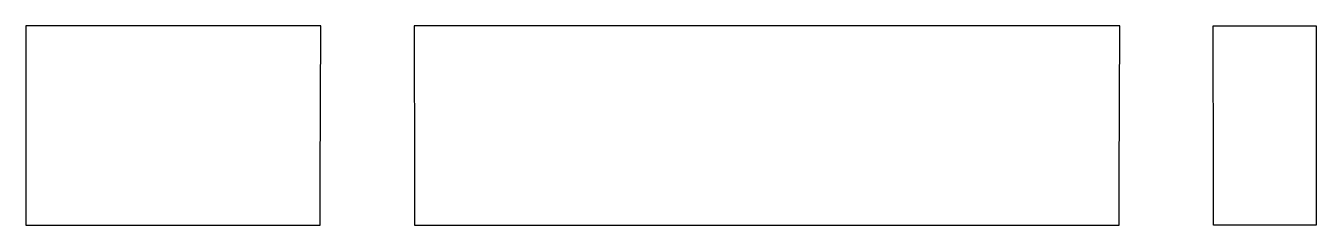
# Model space of a CAD drawing. Header units: metres. Extents: x -18.5 to 13.8, y -1.1 to 46.5.
# Drawn here: x -18.55 to 13.75, y 41.5 to 46.5 of the extents above.
import ezdxf

# ---------------------------------------------------------------- set-up
doc = ezdxf.new("R2010")
doc.units = ezdxf.units.M

msp = doc.modelspace()

# ---------------------------------------------------------------- linework, layer by layer
for p, q in [((-17.472, 46.5), (-18.55, 46.5)), ((-18.55, 46.5), (-18.55, 46.288)), ((-18.55, 46.288), (-18.55, 46.006)), ((-11.863, 46.5), (-17.472, 46.5)), ((-17.472, 46.5), (-17.472, 46.5)), ((-11.642, 46.5), (-11.863, 46.5)), ((-11.326, 46.5), (-11.642, 46.5)), ((-11.169, 46.5), (-11.326, 46.5)), ((-11.181, 42.636), (-11.169, 46.5)), ((-1.535, 46.5), (-8.831, 46.5)), ((-8.831, 46.5), (-8.819, 42.636)), ((8.831, 46.5), (-1.535, 46.5)), ((8.819, 42.636), (8.831, 46.5)), ((11.181, 42.636), (11.169, 46.5)), ((11.169, 46.5), (11.301, 46.5)), ((11.301, 46.5), (11.548, 46.5)), ((11.548, 46.5), (13.75, 46.5)), ((13.75, 46.5), (13.75, 42.332)), ((13.75, 46.5), (13.75, 46.5)), ((-18.55, 46.006), (-18.55, 45.98)), ((-18.55, 45.98), (-18.55, 45.926)), ((-18.55, 45.926), (-18.55, 45.846)), ((-18.55, 45.846), (-18.55, 45.743)), ((-18.55, 45.743), (-18.55, 42.332)), ((-18.55, 42.332), (-18.55, 41.583)), ((-11.178, 41.5), (-11.181, 42.636)), ((-8.819, 42.636), (-8.822, 41.5)), ((8.822, 41.5), (8.819, 42.636)), ((11.178, 41.5), (11.181, 42.636)), ((13.75, 42.332), (13.75, 41.5)), ((-18.55, 41.583), (-18.55, 41.5)), ((-18.55, 41.5), (-15.684, 41.5)), ((-15.684, 41.5), (-15.174, 41.5)), ((-15.174, 41.5), (-14.355, 41.5)), ((-14.355, 41.5), (-13.031, 41.5)), ((-13.031, 41.5), (-11.178, 41.5)), ((-8.822, 41.5), (6.938, 41.5)), ((6.938, 41.5), (8.822, 41.5)), ((6.938, 41.5), (6.938, 41.5)), ((11.914, 41.5), (11.178, 41.5)), ((12.4, 41.5), (11.914, 41.5)), ((12.672, 41.5), (12.4, 41.5)), ((12.815, 41.5), (12.672, 41.5)), ((13.75, 41.5), (12.815, 41.5))]:
    msp.add_line(p, q)

doc.saveas('drawing.dxf')
